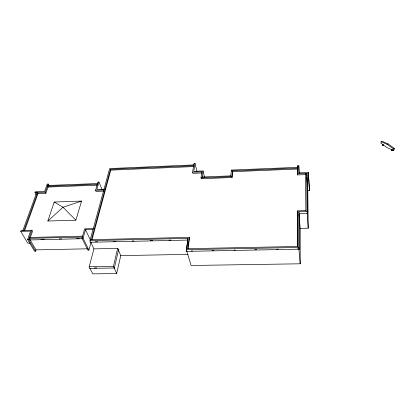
<?xml version="1.0" encoding="UTF-8"?>
<svg xmlns="http://www.w3.org/2000/svg" width="415" height="415" viewBox="0 0 415 415"><rect width="100%" height="100%" fill="white"/><g stroke="black" fill="none" stroke-linecap="round" stroke-linejoin="round"><path stroke-width="0.62" d="M187.845 240.067L90.076 242.272L90.008 240.627L187.974 238.371L186.2 251.381L299.345 249.182L298.727 247.449L298.774 211.733L307.038 211.489L307.614 213.211L299.36 213.45L298.774 211.733M307.614 213.211L307.204 175.052L306.664 173.678L305.507 173.724L305.565 174.606L297.742 174.917L297.669 165.813L298.81 165.767L298.8 172.868L308.366 172.484L309.471 190.547L307.785 190.61L306.877 176.935M299.345 249.182L299.36 213.45M305.814 210.607L297.565 210.851L297.462 246.469L187.663 248.678L189.292 237.39L91.373 239.673L110.442 169.294L193.706 165.704L193.826 164.921L109.633 168.573L90.008 240.627M297.545 246.676L297.565 210.851M297.742 174.917L297.69 168.142L232.421 170.835L232.026 177.511L201.322 178.72L201.047 177.584L201.856 171.805L192.602 172.189L193.935 163.469L194.998 163.422L196.969 171.437M381.1 141.697L381.012 143.279L387.117 147.662L393.415 150.469L394.131 149.893L394.25 148.305L388.041 143.881L381.816 141.136L381.1 141.697L387.32 144.451L393.529 148.881L393.415 150.469M382.791 145.426L382.853 144.27L383.17 144.493L383.102 145.608L382.791 145.426L383.372 145.4L383.102 145.608M392.211 149.322L391.859 150.697L391.537 150.51L391.62 149.395M391.859 150.697L391.942 149.54M187.886 239.502L187.974 238.371M232.026 177.511L232.421 170.835M230.756 176.287L231.399 170.077L297.69 167.328M231.259 171.141L231.399 170.077M231.866 176.645L202.209 177.822L203.049 170.964L193.8 171.348L194.998 163.422M202.209 177.822L202.323 177.013L230.833 175.877M201.322 178.72L201.503 177.438M188 248.881L189.531 238.226L189.292 237.39M186.2 251.381L187.751 240.695M90.076 268.521L92.753 273.864L116.672 273.542L120.76 255.614L118.415 250.172M93.93 248.876L89.199 266.772L89.267 268.375L114.343 267.997L118.612 249.617L117.647 248.388L93.93 248.876L90.61 241.898M114.343 267.997L113.43 266.394L117.647 248.388M93.349 228.598L84.65 228.826L81.994 238.179L87.84 250.146L88.914 250.126L91.025 242.319M91.922 239.854L110.764 170.124L110.442 169.294M88.914 250.126L83.088 238.153L85.48 229.687L93.064 229.49M104.165 191.087L96.036 191.388L95.575 190.309L97.914 182.076L98.931 182.035L96.835 189.468L104.518 189.178M75.862 220.204L81.573 201.078L54.23 202.022L47.849 221.019L75.862 220.204L63.018 207.235L54.23 202.022M30.269 237.665L32.515 231.269L31.919 230.221L21.072 230.507L20.75 231.383L30.56 231.129L27.603 239.476L34.538 251.231L35.581 251.21L36.032 249.872L30.01 239.59L29.89 239.943L82.372 238.703M22.789 230.73L36.619 192.778L37.615 192.742L38.03 193.535L45.873 193.245L48.047 187.056L47.647 186.257L47.922 185.479L97.691 183.529L97.468 184.312L47.647 186.257M35.581 251.21L28.661 239.45L31.919 230.221M45.873 193.245L45.328 192.181L48.197 184.047L47.206 184.089L44.607 191.429L35.275 191.777L34.985 192.57L36.198 194.848M29.289 238.36L29.605 237.463L82.772 236.171L82.512 237.079L29.289 238.36L29.89 239.943M24.729 230.278L38.03 193.535M23.831 230.699L37.615 192.742M47.849 221.019L63.018 207.235L81.573 201.078M393.529 148.881L394.25 148.305M391.537 150.51L392.128 150.484M387.32 144.451L388.041 143.881M110.764 170.124L193.919 166.555M202.126 172.946L192.892 173.325L192.602 172.189M232.587 171.696L297.757 169.024M201.047 177.584L202.141 177.537M297.648 173.74L308.376 173.314L308.366 172.484M306.752 175.068L307.204 175.052M48.047 187.056L97.162 185.152M34.985 192.57L45.328 192.181M95.575 190.309L103.719 190.003M298.997 214.379L300.185 228.395L308.21 228.193L307.785 190.61M27.603 239.476L28.661 239.45M81.994 238.179L83.088 238.153M41.023 239.331L44.26 239.253M59.158 238.9L61.747 238.838M76.645 238.485L79.234 238.423M30.305 243.102L27.743 243.159L20.75 231.383M95.139 241.795L97.733 241.738M113.269 241.385L115.858 241.323M132.037 240.959L133.983 240.913M150.163 240.55L152.756 240.487M168.936 240.124L170.881 240.078M36.032 249.872L87.565 248.803M118.182 249.628L118.612 249.617M186.325 249.685L298.727 247.449M191.258 250.899L192.555 250.873M211.998 250.494L213.943 250.458M234.034 250.063L235.331 250.038M254.779 249.659L256.719 249.623M276.815 249.228L278.112 249.202M297.555 248.824L298.852 248.798L300.206 263.795L191.108 265.486L186.719 250.987M120.76 255.614L188.104 254.364M89.199 266.772L113.43 266.394M94.262 267.919L96.804 267.882M48.197 184.047L49.058 185.77M85.48 229.687L90.371 240M113.985 267.618L116.672 273.542M98.931 182.035L102.074 189.629M203.049 170.964L204.517 177.184M297.669 165.813L297.773 167.089M298.81 165.767L299.407 173.418M307.131 212.864L308.21 228.193M308.376 173.314L309.471 190.547M306.664 173.678L307.038 211.489M305.507 173.724L305.871 210.83M300.185 228.395L300.206 263.795"/></g></svg>
